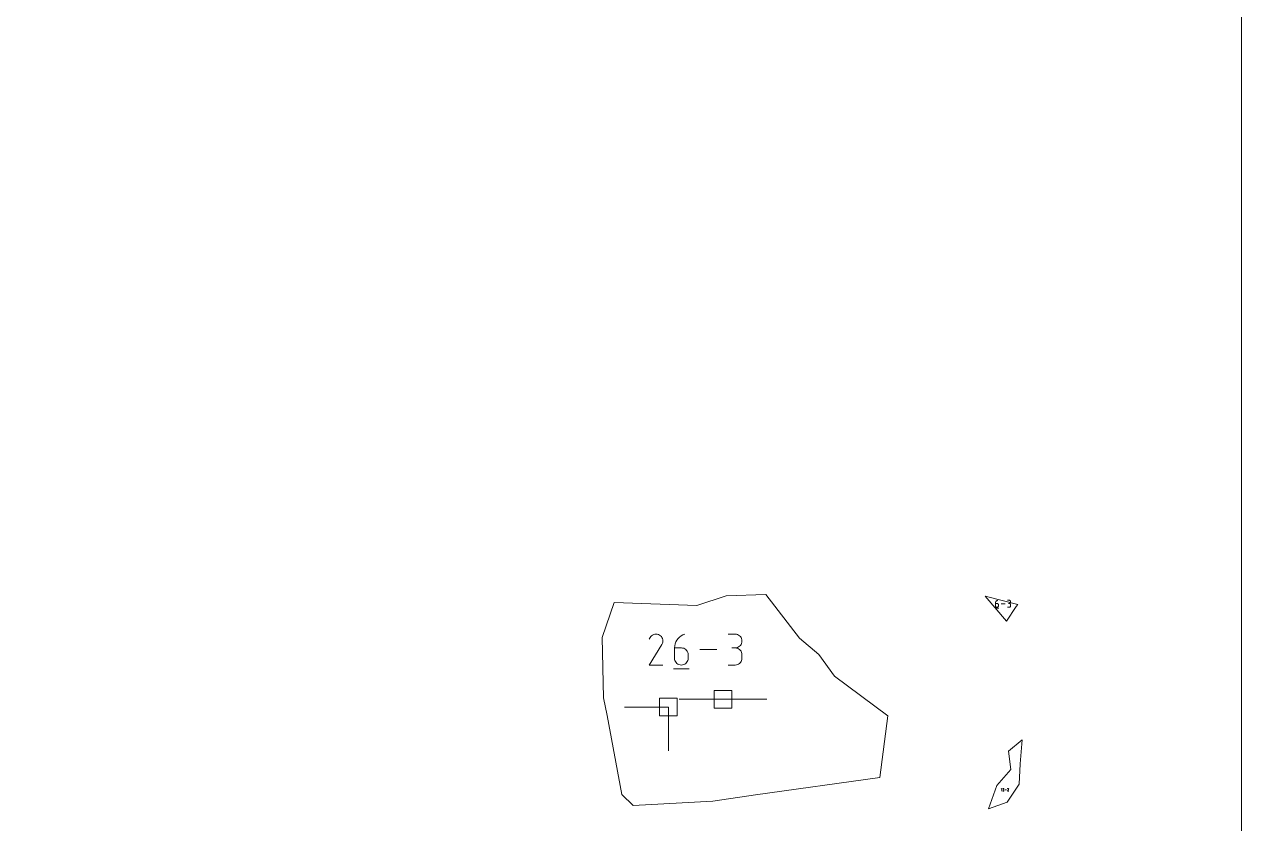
# Model space of a CAD drawing. Header units: millimetres. Extents: x -446 to 392, y -249 to 379.
# Drawn here: x 352.45 to 392.16, y -70.1 to -44.04 of the extents above; entities that cross this region are included whole.
import ezdxf

# ---------------------------------------------------------------- set-up
doc = ezdxf.new("R2010")
doc.units = ezdxf.units.MM
doc.header["$MEASUREMENT"] = 0
doc.layers.add('Layer 1', color=7, linetype='Continuous')

msp = doc.modelspace()

# ---------------------------------------------------------------- linework, layer by layer
at = {"layer": 'Layer 1', "color": 5, "lineweight": 0}
for points, knots in [([(-446.0374, -230.5655), (-446.0374, -230.5655), (392.1616, -230.5655), (392.1616, -230.5655), (392.1616, -230.5655), (392.1616, -230.5655), (392.1616, 379.0343), (392.1616, 379.0343), (392.1616, 379.0343), (392.1616, 379.0343), (-446.0374, 379.0343), (-446.0374, 379.0343), (-446.0374, 379.0343), (-446.0374, 379.0343), (-446.0374, -230.5655), (-446.0374, -230.5655)], [0, 0, 0, 0, 0.2, 0.2, 0.2, 0.2, 0.4, 0.4, 0.4, 0.4, 0.6, 0.6, 0.6, 0.6, 1, 1, 1, 1]), ([(380.3628, -68.6045), (380.3628, -68.6045), (380.62, -66.5859), (380.62, -66.5859), (380.62, -66.5859), (380.62, -66.5859), (378.8773, -65.2963), (378.8773, -65.2963), (378.8773, -65.2963), (378.8773, -65.2963), (378.3688, -64.5941), (378.3688, -64.5941), (378.3688, -64.5941), (378.3688, -64.5941), (377.7345, -64.0519), (377.7345, -64.0519), (377.7345, -64.0519), (377.7345, -64.0519), (376.6375, -62.6354), (376.6375, -62.6354), (376.6375, -62.6354), (376.6375, -62.6354), (375.3405, -62.676), (375.3405, -62.676), (375.3405, -62.676), (375.3405, -62.676), (374.392, -62.9908), (374.392, -62.9908), (374.392, -62.9908), (374.392, -62.9908), (371.6952, -62.888), (371.6952, -62.888), (371.6952, -62.888), (371.6952, -62.888), (371.3009, -64.0319), (371.3009, -64.0319), (371.3009, -64.0319), (371.3009, -64.0319), (371.3466, -65.9985), (371.3466, -65.9985), (371.3466, -65.9985), (371.3466, -65.9985), (371.4666, -66.5773), (371.4666, -66.5773), (371.4666, -66.5773), (371.4666, -66.5773), (371.9466, -69.1496), (371.9466, -69.1496), (371.9466, -69.1496), (371.9466, -69.1496), (372.3065, -69.5113), (372.3065, -69.5113), (372.3065, -69.5113), (372.3065, -69.5113), (374.9063, -69.369), (374.9063, -69.369), (374.9063, -69.369), (374.9063, -69.369), (376.3004, -69.1639), (376.3004, -69.1639), (376.3004, -69.1639), (376.3004, -69.1639), (380.3628, -68.6045), (380.3628, -68.6045)], [0, 0, 0, 0, 0.0588235, 0.0588235, 0.0588235, 0.0588235, 0.1176471, 0.1176471, 0.1176471, 0.1176471, 0.1764706, 0.1764706, 0.1764706, 0.1764706, 0.2352941, 0.2352941, 0.2352941, 0.2352941, 0.2941176, 0.2941176, 0.2941176, 0.2941176, 0.3529412, 0.3529412, 0.3529412, 0.3529412, 0.4117647, 0.4117647, 0.4117647, 0.4117647, 0.4705882, 0.4705882, 0.4705882, 0.4705882, 0.5294118, 0.5294118, 0.5294118, 0.5294118, 0.5882353, 0.5882353, 0.5882353, 0.5882353, 0.6470588, 0.6470588, 0.6470588, 0.6470588, 0.7058824, 0.7058824, 0.7058824, 0.7058824, 0.7647059, 0.7647059, 0.7647059, 0.7647059, 0.8235294, 0.8235294, 0.8235294, 0.8235294, 0.8823529, 0.8823529, 0.8823529, 0.8823529, 1, 1, 1, 1]), ([(384.8595, -62.9543), (384.8595, -62.9543), (383.7968, -62.6857), (383.7968, -62.6857), (383.7968, -62.6857), (383.7968, -62.6857), (384.4881, -63.5016), (384.4881, -63.5016), (384.4881, -63.5016), (384.4881, -63.5016), (384.8081, -63.0291), (384.8081, -63.0291), (384.8081, -63.0291), (384.8081, -63.0291), (384.8595, -62.9543), (384.8595, -62.9543)], [0, 0, 0, 0, 0.2, 0.2, 0.2, 0.2, 0.4, 0.4, 0.4, 0.4, 0.6, 0.6, 0.6, 0.6, 1, 1, 1, 1]), ([(384.8995, -68.8199), (384.8995, -68.8199), (384.9338, -68.1532), (384.9338, -68.1532), (384.9338, -68.1532), (384.9338, -68.1532), (385.0024, -67.3664), (385.0024, -67.3664), (385.0024, -67.3664), (385.0024, -67.3664), (384.551, -67.7458), (384.551, -67.7458), (384.551, -67.7458), (384.551, -67.7458), (384.631, -68.3423), (384.631, -68.3423), (384.631, -68.3423), (384.631, -68.3423), (384.1796, -68.8628), (384.1796, -68.8628), (384.1796, -68.8628), (384.1796, -68.8628), (383.9053, -69.6164), (383.9053, -69.6164), (383.9053, -69.6164), (383.9053, -69.6164), (384.5167, -69.4062), (384.5167, -69.4062), (384.5167, -69.4062), (384.5167, -69.4062), (384.8995, -68.8199), (384.8995, -68.8199)], [0, 0, 0, 0, 0.1111111, 0.1111111, 0.1111111, 0.1111111, 0.2222222, 0.2222222, 0.2222222, 0.2222222, 0.3333333, 0.3333333, 0.3333333, 0.3333333, 0.4444444, 0.4444444, 0.4444444, 0.4444444, 0.5555556, 0.5555556, 0.5555556, 0.5555556, 0.6666667, 0.6666667, 0.6666667, 0.6666667, 0.7777778, 0.7777778, 0.7777778, 0.7777778, 1, 1, 1, 1])]:
    msp.add_open_spline(points, degree=3, knots=knots, dxfattribs=at)
at = {"layer": 'Layer 1', "color": 1, "lineweight": 0}
for points in [[(384.1224, -63.0794), (384.1224, -63.0794), (384.2367, -63.0794), (384.2367, -63.0794)], [(384.4424, -62.936), (384.4424, -62.936), (384.3167, -62.936), (384.3167, -62.936)], [(375.0377, -64.429), (375.0377, -64.429), (374.4834, -64.429), (374.4834, -64.429)], [(373.6321, -65.0592), (373.6321, -65.0592), (374.1349, -65.0592), (374.1349, -65.0592)], [(384.4881, -69.0028), (384.4881, -69.0028), (384.4424, -69.0028), (384.4424, -69.0028)]]:
    msp.add_open_spline(points, degree=3, dxfattribs=at)
for points, knots in [([(384.2024, -62.8211), (384.2024, -62.8211), (384.2024, -62.8211), (384.2024, -62.8211), (384.2024, -62.8211), (384.2024, -62.8211), (384.1853, -62.8268), (384.1853, -62.8268), (384.1853, -62.8268), (384.1853, -62.8268), (384.1739, -62.8337), (384.1739, -62.8337), (384.1739, -62.8337), (384.1739, -62.8337), (384.1624, -62.8428), (384.1624, -62.8428), (384.1624, -62.8428), (384.1624, -62.8428), (384.151, -62.8537), (384.151, -62.8537), (384.151, -62.8537), (384.151, -62.8537), (384.1453, -62.8657), (384.1453, -62.8657), (384.1453, -62.8657), (384.1453, -62.8657), (384.1339, -62.8788), (384.1339, -62.8788), (384.1339, -62.8788), (384.1339, -62.8788), (384.1282, -62.8931), (384.1282, -62.8931), (384.1282, -62.8931), (384.1282, -62.8931), (384.1282, -62.908), (384.1282, -62.908), (384.1282, -62.908), (384.1282, -62.908), (384.1282, -62.9234), (384.1282, -62.9234), (384.1282, -62.9234), (384.1282, -62.9234), (384.1282, -62.9994), (384.1282, -62.9994), (384.1282, -62.9994), (384.1282, -62.9994), (384.1282, -63.0085), (384.1282, -63.0085), (384.1282, -63.0085), (384.1282, -63.0085), (384.1282, -63.0177), (384.1282, -63.0177), (384.1282, -63.0177), (384.1282, -63.0177), (384.1339, -63.0251), (384.1339, -63.0251), (384.1339, -63.0251), (384.1339, -63.0251), (384.1396, -63.0325), (384.1396, -63.0325), (384.1396, -63.0325), (384.1396, -63.0325), (384.1453, -63.0388), (384.1453, -63.0388), (384.1453, -63.0388), (384.1453, -63.0388), (384.151, -63.0434), (384.151, -63.0434), (384.151, -63.0434), (384.151, -63.0434), (384.1567, -63.0474), (384.1567, -63.0474), (384.1567, -63.0474), (384.1567, -63.0474), (384.1682, -63.0497), (384.1682, -63.0497), (384.1682, -63.0497), (384.1682, -63.0497), (384.1796, -63.0503), (384.1796, -63.0503), (384.1796, -63.0503), (384.1796, -63.0503), (384.1796, -63.0503), (384.1796, -63.0503), (384.1796, -63.0503), (384.1796, -63.0503), (384.1853, -63.0497), (384.1853, -63.0497), (384.1853, -63.0497), (384.1853, -63.0497), (384.1967, -63.0474), (384.1967, -63.0474), (384.1967, -63.0474), (384.1967, -63.0474), (384.2024, -63.0434), (384.2024, -63.0434), (384.2024, -63.0434), (384.2024, -63.0434), (384.2082, -63.0388), (384.2082, -63.0388), (384.2082, -63.0388), (384.2082, -63.0388), (384.2139, -63.0325), (384.2139, -63.0325), (384.2139, -63.0325), (384.2139, -63.0325), (384.2196, -63.0251), (384.2196, -63.0251), (384.2196, -63.0251), (384.2196, -63.0251), (384.2253, -63.0177), (384.2253, -63.0177), (384.2253, -63.0177), (384.2253, -63.0177), (384.2253, -63.0085), (384.2253, -63.0085), (384.2253, -63.0085), (384.2253, -63.0085), (384.2253, -62.9994), (384.2253, -62.9994), (384.2253, -62.9994), (384.2253, -62.9994), (384.2253, -62.9743), (384.2253, -62.9743), (384.2253, -62.9743), (384.2253, -62.9743), (384.2253, -62.9651), (384.2253, -62.9651), (384.2253, -62.9651), (384.2253, -62.9651), (384.2253, -62.9566), (384.2253, -62.9566), (384.2253, -62.9566), (384.2253, -62.9566), (384.2196, -62.9486), (384.2196, -62.9486), (384.2196, -62.9486), (384.2196, -62.9486), (384.2139, -62.9411), (384.2139, -62.9411), (384.2139, -62.9411), (384.2139, -62.9411), (384.2082, -62.9354), (384.2082, -62.9354), (384.2082, -62.9354), (384.2082, -62.9354), (384.2024, -62.9303), (384.2024, -62.9303), (384.2024, -62.9303), (384.2024, -62.9303), (384.1967, -62.9268), (384.1967, -62.9268), (384.1967, -62.9268), (384.1967, -62.9268), (384.1853, -62.924), (384.1853, -62.924), (384.1853, -62.924), (384.1853, -62.924), (384.1796, -62.9234), (384.1796, -62.9234), (384.1796, -62.9234), (384.1796, -62.9234), (384.1282, -62.9234), (384.1282, -62.9234)], [0, 0, 0, 0, 0.0238095, 0.0238095, 0.0238095, 0.0238095, 0.047619, 0.047619, 0.047619, 0.047619, 0.0714286, 0.0714286, 0.0714286, 0.0714286, 0.0952381, 0.0952381, 0.0952381, 0.0952381, 0.1190476, 0.1190476, 0.1190476, 0.1190476, 0.1428571, 0.1428571, 0.1428571, 0.1428571, 0.1666667, 0.1666667, 0.1666667, 0.1666667, 0.1904762, 0.1904762, 0.1904762, 0.1904762, 0.2142857, 0.2142857, 0.2142857, 0.2142857, 0.2380952, 0.2380952, 0.2380952, 0.2380952, 0.2619048, 0.2619048, 0.2619048, 0.2619048, 0.2857143, 0.2857143, 0.2857143, 0.2857143, 0.3095238, 0.3095238, 0.3095238, 0.3095238, 0.3333333, 0.3333333, 0.3333333, 0.3333333, 0.3571429, 0.3571429, 0.3571429, 0.3571429, 0.3809524, 0.3809524, 0.3809524, 0.3809524, 0.4047619, 0.4047619, 0.4047619, 0.4047619, 0.4285714, 0.4285714, 0.4285714, 0.4285714, 0.452381, 0.452381, 0.452381, 0.452381, 0.4761905, 0.4761905, 0.4761905, 0.4761905, 0.5, 0.5, 0.5, 0.5, 0.5238095, 0.5238095, 0.5238095, 0.5238095, 0.547619, 0.547619, 0.547619, 0.547619, 0.5714286, 0.5714286, 0.5714286, 0.5714286, 0.5952381, 0.5952381, 0.5952381, 0.5952381, 0.6190476, 0.6190476, 0.6190476, 0.6190476, 0.6428571, 0.6428571, 0.6428571, 0.6428571, 0.6666667, 0.6666667, 0.6666667, 0.6666667, 0.6904762, 0.6904762, 0.6904762, 0.6904762, 0.7142857, 0.7142857, 0.7142857, 0.7142857, 0.7380952, 0.7380952, 0.7380952, 0.7380952, 0.7619048, 0.7619048, 0.7619048, 0.7619048, 0.7857143, 0.7857143, 0.7857143, 0.7857143, 0.8095238, 0.8095238, 0.8095238, 0.8095238, 0.8333333, 0.8333333, 0.8333333, 0.8333333, 0.8571429, 0.8571429, 0.8571429, 0.8571429, 0.8809524, 0.8809524, 0.8809524, 0.8809524, 0.9047619, 0.9047619, 0.9047619, 0.9047619, 0.9285714, 0.9285714, 0.9285714, 0.9285714, 0.952381, 0.952381, 0.952381, 0.952381, 1, 1, 1, 1]), ([(384.5281, -63.0503), (384.5281, -63.0503), (384.5738, -63.0503), (384.5738, -63.0503), (384.5738, -63.0503), (384.5738, -63.0503), (384.5738, -63.0503), (384.5738, -63.0503), (384.5738, -63.0503), (384.5738, -63.0503), (384.5853, -63.0497), (384.5853, -63.0497), (384.5853, -63.0497), (384.5853, -63.0497), (384.5967, -63.0474), (384.5967, -63.0474), (384.5967, -63.0474), (384.5967, -63.0474), (384.6024, -63.0434), (384.6024, -63.0434), (384.6024, -63.0434), (384.6024, -63.0434), (384.6081, -63.0388), (384.6081, -63.0388), (384.6081, -63.0388), (384.6081, -63.0388), (384.6138, -63.0325), (384.6138, -63.0325), (384.6138, -63.0325), (384.6138, -63.0325), (384.6195, -63.0251), (384.6195, -63.0251), (384.6195, -63.0251), (384.6195, -63.0251), (384.6253, -63.0177), (384.6253, -63.0177), (384.6253, -63.0177), (384.6253, -63.0177), (384.6253, -63.0085), (384.6253, -63.0085), (384.6253, -63.0085), (384.6253, -63.0085), (384.6253, -62.9994), (384.6253, -62.9994), (384.6253, -62.9994), (384.6253, -62.9994), (384.6253, -62.9743), (384.6253, -62.9743), (384.6253, -62.9743), (384.6253, -62.9743), (384.6253, -62.9651), (384.6253, -62.9651), (384.6253, -62.9651), (384.6253, -62.9651), (384.6253, -62.9566), (384.6253, -62.9566), (384.6253, -62.9566), (384.6253, -62.9566), (384.6195, -62.9486), (384.6195, -62.9486), (384.6195, -62.9486), (384.6195, -62.9486), (384.6138, -62.9411), (384.6138, -62.9411), (384.6138, -62.9411), (384.6138, -62.9411), (384.6081, -62.9354), (384.6081, -62.9354), (384.6081, -62.9354), (384.6081, -62.9354), (384.6024, -62.9303), (384.6024, -62.9303), (384.6024, -62.9303), (384.6024, -62.9303), (384.5967, -62.9268), (384.5967, -62.9268), (384.5967, -62.9268), (384.5967, -62.9268), (384.5853, -62.924), (384.5853, -62.924), (384.5853, -62.924), (384.5853, -62.924), (384.5738, -62.9234), (384.5738, -62.9234), (384.5738, -62.9234), (384.5738, -62.9234), (384.551, -62.9234), (384.551, -62.9234), (384.551, -62.9234), (384.551, -62.9234), (384.5738, -62.9234), (384.5738, -62.9234), (384.5738, -62.9234), (384.5738, -62.9234), (384.5738, -62.9234), (384.5738, -62.9234), (384.5738, -62.9234), (384.5738, -62.9234), (384.5853, -62.9228), (384.5853, -62.9228), (384.5853, -62.9228), (384.5853, -62.9228), (384.5967, -62.92), (384.5967, -62.92), (384.5967, -62.92), (384.5967, -62.92), (384.6024, -62.9166), (384.6024, -62.9166), (384.6024, -62.9166), (384.6024, -62.9166), (384.6081, -62.9114), (384.6081, -62.9114), (384.6081, -62.9114), (384.6081, -62.9114), (384.6138, -62.9051), (384.6138, -62.9051), (384.6138, -62.9051), (384.6138, -62.9051), (384.6195, -62.8983), (384.6195, -62.8983), (384.6195, -62.8983), (384.6195, -62.8983), (384.6253, -62.8897), (384.6253, -62.8897), (384.6253, -62.8897), (384.6253, -62.8897), (384.6253, -62.8817), (384.6253, -62.8817), (384.6253, -62.8817), (384.6253, -62.8817), (384.6253, -62.8726), (384.6253, -62.8726), (384.6253, -62.8726), (384.6253, -62.8726), (384.6253, -62.8726), (384.6253, -62.8726), (384.6253, -62.8726), (384.6253, -62.8726), (384.6253, -62.8634), (384.6253, -62.8634), (384.6253, -62.8634), (384.6253, -62.8634), (384.6253, -62.8543), (384.6253, -62.8543), (384.6253, -62.8543), (384.6253, -62.8543), (384.6195, -62.8468), (384.6195, -62.8468), (384.6195, -62.8468), (384.6195, -62.8468), (384.6138, -62.8394), (384.6138, -62.8394), (384.6138, -62.8394), (384.6138, -62.8394), (384.6081, -62.8337), (384.6081, -62.8337), (384.6081, -62.8337), (384.6081, -62.8337), (384.6024, -62.8286), (384.6024, -62.8286), (384.6024, -62.8286), (384.6024, -62.8286), (384.5967, -62.8246), (384.5967, -62.8246), (384.5967, -62.8246), (384.5967, -62.8246), (384.5853, -62.8223), (384.5853, -62.8223), (384.5853, -62.8223), (384.5853, -62.8223), (384.5738, -62.8217), (384.5738, -62.8217), (384.5738, -62.8217), (384.5738, -62.8217), (384.5281, -62.8217), (384.5281, -62.8217)], [0, 0, 0, 0, 0.0222222, 0.0222222, 0.0222222, 0.0222222, 0.0444444, 0.0444444, 0.0444444, 0.0444444, 0.0666667, 0.0666667, 0.0666667, 0.0666667, 0.0888889, 0.0888889, 0.0888889, 0.0888889, 0.1111111, 0.1111111, 0.1111111, 0.1111111, 0.1333333, 0.1333333, 0.1333333, 0.1333333, 0.1555556, 0.1555556, 0.1555556, 0.1555556, 0.1777778, 0.1777778, 0.1777778, 0.1777778, 0.2, 0.2, 0.2, 0.2, 0.2222222, 0.2222222, 0.2222222, 0.2222222, 0.2444444, 0.2444444, 0.2444444, 0.2444444, 0.2666667, 0.2666667, 0.2666667, 0.2666667, 0.2888889, 0.2888889, 0.2888889, 0.2888889, 0.3111111, 0.3111111, 0.3111111, 0.3111111, 0.3333333, 0.3333333, 0.3333333, 0.3333333, 0.3555556, 0.3555556, 0.3555556, 0.3555556, 0.3777778, 0.3777778, 0.3777778, 0.3777778, 0.4, 0.4, 0.4, 0.4, 0.4222222, 0.4222222, 0.4222222, 0.4222222, 0.4444444, 0.4444444, 0.4444444, 0.4444444, 0.4666667, 0.4666667, 0.4666667, 0.4666667, 0.4888889, 0.4888889, 0.4888889, 0.4888889, 0.5111111, 0.5111111, 0.5111111, 0.5111111, 0.5333333, 0.5333333, 0.5333333, 0.5333333, 0.5555556, 0.5555556, 0.5555556, 0.5555556, 0.5777778, 0.5777778, 0.5777778, 0.5777778, 0.6, 0.6, 0.6, 0.6, 0.6222222, 0.6222222, 0.6222222, 0.6222222, 0.6444444, 0.6444444, 0.6444444, 0.6444444, 0.6666667, 0.6666667, 0.6666667, 0.6666667, 0.6888889, 0.6888889, 0.6888889, 0.6888889, 0.7111111, 0.7111111, 0.7111111, 0.7111111, 0.7333333, 0.7333333, 0.7333333, 0.7333333, 0.7555556, 0.7555556, 0.7555556, 0.7555556, 0.7777778, 0.7777778, 0.7777778, 0.7777778, 0.8, 0.8, 0.8, 0.8, 0.8222222, 0.8222222, 0.8222222, 0.8222222, 0.8444444, 0.8444444, 0.8444444, 0.8444444, 0.8666667, 0.8666667, 0.8666667, 0.8666667, 0.8888889, 0.8888889, 0.8888889, 0.8888889, 0.9111111, 0.9111111, 0.9111111, 0.9111111, 0.9333333, 0.9333333, 0.9333333, 0.9333333, 0.9555556, 0.9555556, 0.9555556, 0.9555556, 1, 1, 1, 1]), ([(373.2836, -64.9335), (373.2836, -64.9335), (372.8322, -64.9335), (372.8322, -64.9335), (372.8322, -64.9335), (372.8322, -64.9335), (373.2493, -64.2673), (373.2493, -64.2673), (373.2493, -64.2673), (373.2493, -64.2673), (373.2493, -64.2673), (373.2493, -64.2673), (373.2493, -64.2673), (373.2493, -64.2673), (373.2493, -64.2661), (373.2493, -64.2661), (373.2493, -64.2661), (373.2493, -64.2661), (373.2493, -64.2656), (373.2493, -64.2656), (373.2493, -64.2656), (373.2493, -64.2656), (373.2493, -64.265), (373.2493, -64.265), (373.2493, -64.265), (373.2493, -64.265), (373.2493, -64.2644), (373.2493, -64.2644), (373.2493, -64.2644), (373.2493, -64.2644), (373.2493, -64.2638), (373.2493, -64.2638), (373.2493, -64.2638), (373.2493, -64.2638), (373.2493, -64.2633), (373.2493, -64.2633), (373.2493, -64.2633), (373.2493, -64.2633), (373.2493, -64.2621), (373.2493, -64.2621), (373.2493, -64.2621), (373.2493, -64.2621), (373.2493, -64.2616), (373.2493, -64.2616), (373.2493, -64.2616), (373.2493, -64.2616), (373.2493, -64.261), (373.2493, -64.261), (373.2493, -64.261), (373.2493, -64.261), (373.2493, -64.261), (373.2493, -64.261), (373.2493, -64.261), (373.2493, -64.261), (373.2664, -64.2244), (373.2664, -64.2244), (373.2664, -64.2244), (373.2664, -64.2244), (373.2779, -64.1861), (373.2779, -64.1861), (373.2779, -64.1861), (373.2779, -64.1861), (373.2836, -64.1479), (373.2836, -64.1479), (373.2836, -64.1479), (373.2836, -64.1479), (373.2779, -64.1096), (373.2779, -64.1096), (373.2779, -64.1096), (373.2779, -64.1096), (373.2664, -64.0724), (373.2664, -64.0724), (373.2664, -64.0724), (373.2664, -64.0724), (373.2493, -64.0376), (373.2493, -64.0376), (373.2493, -64.0376), (373.2493, -64.0376), (373.2321, -64.0062), (373.2321, -64.0062), (373.2321, -64.0062), (373.2321, -64.0062), (373.2036, -63.9776), (373.2036, -63.9776), (373.2036, -63.9776), (373.2036, -63.9776), (373.1693, -63.9547), (373.1693, -63.9547), (373.1693, -63.9547), (373.1693, -63.9547), (373.1693, -63.9547), (373.1693, -63.9547), (373.1693, -63.9547), (373.1693, -63.9547), (373.135, -63.9376), (373.135, -63.9376), (373.135, -63.9376), (373.135, -63.9376), (373.095, -63.9279), (373.095, -63.9279), (373.095, -63.9279), (373.095, -63.9279), (373.055, -63.925), (373.055, -63.925), (373.055, -63.925), (373.055, -63.925), (373.015, -63.9285), (373.015, -63.9285), (373.015, -63.9285), (373.015, -63.9285), (372.9807, -63.9382), (372.9807, -63.9382), (372.9807, -63.9382), (372.9807, -63.9382), (372.9465, -63.9542), (372.9465, -63.9542), (372.9465, -63.9542), (372.9465, -63.9542), (372.9122, -63.9764), (372.9122, -63.9764), (372.9122, -63.9764), (372.9122, -63.9764), (372.8836, -64.0039), (372.8836, -64.0039), (372.8836, -64.0039), (372.8836, -64.0039), (372.8608, -64.037), (372.8608, -64.037), (372.8608, -64.037), (372.8608, -64.037), (372.8322, -64.0936), (372.8322, -64.0936)], [0, 0, 0, 0, 0.0294118, 0.0294118, 0.0294118, 0.0294118, 0.0588235, 0.0588235, 0.0588235, 0.0588235, 0.0882353, 0.0882353, 0.0882353, 0.0882353, 0.1176471, 0.1176471, 0.1176471, 0.1176471, 0.1470588, 0.1470588, 0.1470588, 0.1470588, 0.1764706, 0.1764706, 0.1764706, 0.1764706, 0.2058824, 0.2058824, 0.2058824, 0.2058824, 0.2352941, 0.2352941, 0.2352941, 0.2352941, 0.2647059, 0.2647059, 0.2647059, 0.2647059, 0.2941176, 0.2941176, 0.2941176, 0.2941176, 0.3235294, 0.3235294, 0.3235294, 0.3235294, 0.3529412, 0.3529412, 0.3529412, 0.3529412, 0.3823529, 0.3823529, 0.3823529, 0.3823529, 0.4117647, 0.4117647, 0.4117647, 0.4117647, 0.4411765, 0.4411765, 0.4411765, 0.4411765, 0.4705882, 0.4705882, 0.4705882, 0.4705882, 0.5, 0.5, 0.5, 0.5, 0.5294118, 0.5294118, 0.5294118, 0.5294118, 0.5588235, 0.5588235, 0.5588235, 0.5588235, 0.5882353, 0.5882353, 0.5882353, 0.5882353, 0.6176471, 0.6176471, 0.6176471, 0.6176471, 0.6470588, 0.6470588, 0.6470588, 0.6470588, 0.6764706, 0.6764706, 0.6764706, 0.6764706, 0.7058824, 0.7058824, 0.7058824, 0.7058824, 0.7352941, 0.7352941, 0.7352941, 0.7352941, 0.7647059, 0.7647059, 0.7647059, 0.7647059, 0.7941176, 0.7941176, 0.7941176, 0.7941176, 0.8235294, 0.8235294, 0.8235294, 0.8235294, 0.8529412, 0.8529412, 0.8529412, 0.8529412, 0.8823529, 0.8823529, 0.8823529, 0.8823529, 0.9117647, 0.9117647, 0.9117647, 0.9117647, 0.9411765, 0.9411765, 0.9411765, 0.9411765, 1, 1, 1, 1]), ([(373.9978, -63.925), (373.9978, -63.925), (373.9978, -63.925), (373.9978, -63.925), (373.9978, -63.925), (373.9978, -63.925), (373.9292, -63.949), (373.9292, -63.949), (373.9292, -63.949), (373.9292, -63.949), (373.8721, -63.981), (373.8721, -63.981), (373.8721, -63.981), (373.8721, -63.981), (373.8207, -64.0216), (373.8207, -64.0216), (373.8207, -64.0216), (373.8207, -64.0216), (373.7749, -64.0679), (373.7749, -64.0679), (373.7749, -64.0679), (373.7749, -64.0679), (373.735, -64.1204), (373.735, -64.1204), (373.735, -64.1204), (373.735, -64.1204), (373.7007, -64.1781), (373.7007, -64.1781), (373.7007, -64.1781), (373.7007, -64.1781), (373.6778, -64.2404), (373.6778, -64.2404), (373.6778, -64.2404), (373.6778, -64.2404), (373.6664, -64.3056), (373.6664, -64.3056), (373.6664, -64.3056), (373.6664, -64.3056), (373.6607, -64.3741), (373.6607, -64.3741), (373.6607, -64.3741), (373.6607, -64.3741), (373.6607, -64.7089), (373.6607, -64.7089), (373.6607, -64.7089), (373.6607, -64.7089), (373.6607, -64.7495), (373.6607, -64.7495), (373.6607, -64.7495), (373.6607, -64.7495), (373.6721, -64.7872), (373.6721, -64.7872), (373.6721, -64.7872), (373.6721, -64.7872), (373.6892, -64.8221), (373.6892, -64.8221), (373.6892, -64.8221), (373.6892, -64.8221), (373.7121, -64.8535), (373.7121, -64.8535), (373.7121, -64.8535), (373.7121, -64.8535), (373.7407, -64.8804), (373.7407, -64.8804), (373.7407, -64.8804), (373.7407, -64.8804), (373.7692, -64.9026), (373.7692, -64.9026), (373.7692, -64.9026), (373.7692, -64.9026), (373.8035, -64.9192), (373.8035, -64.9192), (373.8035, -64.9192), (373.8035, -64.9192), (373.8435, -64.9295), (373.8435, -64.9295), (373.8435, -64.9295), (373.8435, -64.9295), (373.8835, -64.9335), (373.8835, -64.9335), (373.8835, -64.9335), (373.8835, -64.9335), (373.8835, -64.9335), (373.8835, -64.9335), (373.8835, -64.9335), (373.8835, -64.9335), (373.9235, -64.9295), (373.9235, -64.9295), (373.9235, -64.9295), (373.9235, -64.9295), (373.9635, -64.9192), (373.9635, -64.9192), (373.9635, -64.9192), (373.9635, -64.9192), (373.9978, -64.9026), (373.9978, -64.9026), (373.9978, -64.9026), (373.9978, -64.9026), (374.0263, -64.8804), (374.0263, -64.8804), (374.0263, -64.8804), (374.0263, -64.8804), (374.0549, -64.8535), (374.0549, -64.8535), (374.0549, -64.8535), (374.0549, -64.8535), (374.0778, -64.8221), (374.0778, -64.8221), (374.0778, -64.8221), (374.0778, -64.8221), (374.0949, -64.7872), (374.0949, -64.7872), (374.0949, -64.7872), (374.0949, -64.7872), (374.1006, -64.7495), (374.1006, -64.7495), (374.1006, -64.7495), (374.1006, -64.7495), (374.1063, -64.7089), (374.1063, -64.7089), (374.1063, -64.7089), (374.1063, -64.7089), (374.1063, -64.5975), (374.1063, -64.5975), (374.1063, -64.5975), (374.1063, -64.5975), (374.1006, -64.557), (374.1006, -64.557), (374.1006, -64.557), (374.1006, -64.557), (374.0949, -64.5192), (374.0949, -64.5192), (374.0949, -64.5192), (374.0949, -64.5192), (374.0778, -64.4844), (374.0778, -64.4844), (374.0778, -64.4844), (374.0778, -64.4844), (374.0549, -64.4535), (374.0549, -64.4535), (374.0549, -64.4535), (374.0549, -64.4535), (374.0263, -64.4267), (374.0263, -64.4267), (374.0263, -64.4267), (374.0263, -64.4267), (373.9978, -64.4044), (373.9978, -64.4044), (373.9978, -64.4044), (373.9978, -64.4044), (373.9635, -64.3878), (373.9635, -64.3878), (373.9635, -64.3878), (373.9635, -64.3878), (373.9235, -64.3775), (373.9235, -64.3775), (373.9235, -64.3775), (373.9235, -64.3775), (373.8835, -64.3741), (373.8835, -64.3741), (373.8835, -64.3741), (373.8835, -64.3741), (373.6607, -64.3741), (373.6607, -64.3741)], [0, 0, 0, 0, 0.0238095, 0.0238095, 0.0238095, 0.0238095, 0.047619, 0.047619, 0.047619, 0.047619, 0.0714286, 0.0714286, 0.0714286, 0.0714286, 0.0952381, 0.0952381, 0.0952381, 0.0952381, 0.1190476, 0.1190476, 0.1190476, 0.1190476, 0.1428571, 0.1428571, 0.1428571, 0.1428571, 0.1666667, 0.1666667, 0.1666667, 0.1666667, 0.1904762, 0.1904762, 0.1904762, 0.1904762, 0.2142857, 0.2142857, 0.2142857, 0.2142857, 0.2380952, 0.2380952, 0.2380952, 0.2380952, 0.2619048, 0.2619048, 0.2619048, 0.2619048, 0.2857143, 0.2857143, 0.2857143, 0.2857143, 0.3095238, 0.3095238, 0.3095238, 0.3095238, 0.3333333, 0.3333333, 0.3333333, 0.3333333, 0.3571429, 0.3571429, 0.3571429, 0.3571429, 0.3809524, 0.3809524, 0.3809524, 0.3809524, 0.4047619, 0.4047619, 0.4047619, 0.4047619, 0.4285714, 0.4285714, 0.4285714, 0.4285714, 0.452381, 0.452381, 0.452381, 0.452381, 0.4761905, 0.4761905, 0.4761905, 0.4761905, 0.5, 0.5, 0.5, 0.5, 0.5238095, 0.5238095, 0.5238095, 0.5238095, 0.547619, 0.547619, 0.547619, 0.547619, 0.5714286, 0.5714286, 0.5714286, 0.5714286, 0.5952381, 0.5952381, 0.5952381, 0.5952381, 0.6190476, 0.6190476, 0.6190476, 0.6190476, 0.6428571, 0.6428571, 0.6428571, 0.6428571, 0.6666667, 0.6666667, 0.6666667, 0.6666667, 0.6904762, 0.6904762, 0.6904762, 0.6904762, 0.7142857, 0.7142857, 0.7142857, 0.7142857, 0.7380952, 0.7380952, 0.7380952, 0.7380952, 0.7619048, 0.7619048, 0.7619048, 0.7619048, 0.7857143, 0.7857143, 0.7857143, 0.7857143, 0.8095238, 0.8095238, 0.8095238, 0.8095238, 0.8333333, 0.8333333, 0.8333333, 0.8333333, 0.8571429, 0.8571429, 0.8571429, 0.8571429, 0.8809524, 0.8809524, 0.8809524, 0.8809524, 0.9047619, 0.9047619, 0.9047619, 0.9047619, 0.9285714, 0.9285714, 0.9285714, 0.9285714, 0.952381, 0.952381, 0.952381, 0.952381, 1, 1, 1, 1]), ([(375.4148, -64.9335), (375.4148, -64.9335), (375.6376, -64.9335), (375.6376, -64.9335), (375.6376, -64.9335), (375.6376, -64.9335), (375.6376, -64.9335), (375.6376, -64.9335), (375.6376, -64.9335), (375.6376, -64.9335), (375.6776, -64.9295), (375.6776, -64.9295), (375.6776, -64.9295), (375.6776, -64.9295), (375.7176, -64.9192), (375.7176, -64.9192), (375.7176, -64.9192), (375.7176, -64.9192), (375.7519, -64.9026), (375.7519, -64.9026), (375.7519, -64.9026), (375.7519, -64.9026), (375.7805, -64.8804), (375.7805, -64.8804), (375.7805, -64.8804), (375.7805, -64.8804), (375.809, -64.8535), (375.809, -64.8535), (375.809, -64.8535), (375.809, -64.8535), (375.8319, -64.8226), (375.8319, -64.8226), (375.8319, -64.8226), (375.8319, -64.8226), (375.849, -64.7878), (375.849, -64.7878), (375.849, -64.7878), (375.849, -64.7878), (375.8604, -64.7501), (375.8604, -64.7501), (375.8604, -64.7501), (375.8604, -64.7501), (375.8604, -64.7095), (375.8604, -64.7095), (375.8604, -64.7095), (375.8604, -64.7095), (375.8604, -64.5975), (375.8604, -64.5975), (375.8604, -64.5975), (375.8604, -64.5975), (375.8604, -64.5575), (375.8604, -64.5575), (375.8604, -64.5575), (375.8604, -64.5575), (375.849, -64.5198), (375.849, -64.5198), (375.849, -64.5198), (375.849, -64.5198), (375.8319, -64.485), (375.8319, -64.485), (375.8319, -64.485), (375.8319, -64.485), (375.809, -64.4535), (375.809, -64.4535), (375.809, -64.4535), (375.809, -64.4535), (375.7805, -64.4267), (375.7805, -64.4267), (375.7805, -64.4267), (375.7805, -64.4267), (375.7519, -64.4044), (375.7519, -64.4044), (375.7519, -64.4044), (375.7519, -64.4044), (375.7176, -64.3878), (375.7176, -64.3878), (375.7176, -64.3878), (375.7176, -64.3878), (375.6776, -64.3775), (375.6776, -64.3775), (375.6776, -64.3775), (375.6776, -64.3775), (375.6376, -64.3741), (375.6376, -64.3741), (375.6376, -64.3741), (375.6376, -64.3741), (375.5291, -64.3741), (375.5291, -64.3741), (375.5291, -64.3741), (375.5291, -64.3741), (375.6376, -64.3741), (375.6376, -64.3741), (375.6376, -64.3741), (375.6376, -64.3741), (375.6376, -64.3741), (375.6376, -64.3741), (375.6376, -64.3741), (375.6376, -64.3741), (375.6776, -64.3701), (375.6776, -64.3701), (375.6776, -64.3701), (375.6776, -64.3701), (375.7176, -64.3598), (375.7176, -64.3598), (375.7176, -64.3598), (375.7176, -64.3598), (375.7519, -64.3433), (375.7519, -64.3433), (375.7519, -64.3433), (375.7519, -64.3433), (375.7805, -64.321), (375.7805, -64.321), (375.7805, -64.321), (375.7805, -64.321), (375.809, -64.2941), (375.809, -64.2941), (375.809, -64.2941), (375.809, -64.2941), (375.8319, -64.2627), (375.8319, -64.2627), (375.8319, -64.2627), (375.8319, -64.2627), (375.849, -64.2278), (375.849, -64.2278), (375.849, -64.2278), (375.849, -64.2278), (375.8604, -64.1896), (375.8604, -64.1896), (375.8604, -64.1896), (375.8604, -64.1896), (375.8604, -64.1496), (375.8604, -64.1496), (375.8604, -64.1496), (375.8604, -64.1496), (375.8604, -64.1496), (375.8604, -64.1496), (375.8604, -64.1496), (375.8604, -64.1496), (375.8604, -64.1096), (375.8604, -64.1096), (375.8604, -64.1096), (375.8604, -64.1096), (375.849, -64.0719), (375.849, -64.0719), (375.849, -64.0719), (375.849, -64.0719), (375.8319, -64.037), (375.8319, -64.037), (375.8319, -64.037), (375.8319, -64.037), (375.809, -64.0056), (375.809, -64.0056), (375.809, -64.0056), (375.809, -64.0056), (375.7805, -63.9787), (375.7805, -63.9787), (375.7805, -63.9787), (375.7805, -63.9787), (375.7519, -63.9564), (375.7519, -63.9564), (375.7519, -63.9564), (375.7519, -63.9564), (375.7176, -63.9399), (375.7176, -63.9399), (375.7176, -63.9399), (375.7176, -63.9399), (375.6776, -63.9296), (375.6776, -63.9296), (375.6776, -63.9296), (375.6776, -63.9296), (375.6376, -63.9262), (375.6376, -63.9262), (375.6376, -63.9262), (375.6376, -63.9262), (375.4148, -63.9262), (375.4148, -63.9262)], [0, 0, 0, 0, 0.0222222, 0.0222222, 0.0222222, 0.0222222, 0.0444444, 0.0444444, 0.0444444, 0.0444444, 0.0666667, 0.0666667, 0.0666667, 0.0666667, 0.0888889, 0.0888889, 0.0888889, 0.0888889, 0.1111111, 0.1111111, 0.1111111, 0.1111111, 0.1333333, 0.1333333, 0.1333333, 0.1333333, 0.1555556, 0.1555556, 0.1555556, 0.1555556, 0.1777778, 0.1777778, 0.1777778, 0.1777778, 0.2, 0.2, 0.2, 0.2, 0.2222222, 0.2222222, 0.2222222, 0.2222222, 0.2444444, 0.2444444, 0.2444444, 0.2444444, 0.2666667, 0.2666667, 0.2666667, 0.2666667, 0.2888889, 0.2888889, 0.2888889, 0.2888889, 0.3111111, 0.3111111, 0.3111111, 0.3111111, 0.3333333, 0.3333333, 0.3333333, 0.3333333, 0.3555556, 0.3555556, 0.3555556, 0.3555556, 0.3777778, 0.3777778, 0.3777778, 0.3777778, 0.4, 0.4, 0.4, 0.4, 0.4222222, 0.4222222, 0.4222222, 0.4222222, 0.4444444, 0.4444444, 0.4444444, 0.4444444, 0.4666667, 0.4666667, 0.4666667, 0.4666667, 0.4888889, 0.4888889, 0.4888889, 0.4888889, 0.5111111, 0.5111111, 0.5111111, 0.5111111, 0.5333333, 0.5333333, 0.5333333, 0.5333333, 0.5555556, 0.5555556, 0.5555556, 0.5555556, 0.5777778, 0.5777778, 0.5777778, 0.5777778, 0.6, 0.6, 0.6, 0.6, 0.6222222, 0.6222222, 0.6222222, 0.6222222, 0.6444444, 0.6444444, 0.6444444, 0.6444444, 0.6666667, 0.6666667, 0.6666667, 0.6666667, 0.6888889, 0.6888889, 0.6888889, 0.6888889, 0.7111111, 0.7111111, 0.7111111, 0.7111111, 0.7333333, 0.7333333, 0.7333333, 0.7333333, 0.7555556, 0.7555556, 0.7555556, 0.7555556, 0.7777778, 0.7777778, 0.7777778, 0.7777778, 0.8, 0.8, 0.8, 0.8, 0.8222222, 0.8222222, 0.8222222, 0.8222222, 0.8444444, 0.8444444, 0.8444444, 0.8444444, 0.8666667, 0.8666667, 0.8666667, 0.8666667, 0.8888889, 0.8888889, 0.8888889, 0.8888889, 0.9111111, 0.9111111, 0.9111111, 0.9111111, 0.9333333, 0.9333333, 0.9333333, 0.9333333, 0.9555556, 0.9555556, 0.9555556, 0.9555556, 1, 1, 1, 1]), ([(384.3396, -69.0462), (384.3396, -69.0462), (384.3396, -68.9588), (384.3396, -68.9588), (384.3396, -68.9588), (384.3396, -68.9588), (384.3167, -68.9782), (384.3167, -68.9782)], [0, 0, 0, 0, 0.3333333, 0.3333333, 0.3333333, 0.3333333, 1, 1, 1, 1]), ([(384.3681, -69.0462), (384.3681, -69.0462), (384.391, -69.0462), (384.391, -69.0462), (384.391, -69.0462), (384.391, -69.0462), (384.391, -69.0462), (384.391, -69.0462), (384.391, -69.0462), (384.391, -69.0462), (384.391, -69.0462), (384.391, -69.0462), (384.391, -69.0462), (384.391, -69.0462), (384.3967, -69.0456), (384.3967, -69.0456), (384.3967, -69.0456), (384.3967, -69.0456), (384.3967, -69.0439), (384.3967, -69.0439), (384.3967, -69.0439), (384.3967, -69.0439), (384.4024, -69.0416), (384.4024, -69.0416), (384.4024, -69.0416), (384.4024, -69.0416), (384.4024, -69.0394), (384.4024, -69.0394), (384.4024, -69.0394), (384.4024, -69.0394), (384.4081, -69.0371), (384.4081, -69.0371), (384.4081, -69.0371), (384.4081, -69.0371), (384.4081, -69.0336), (384.4081, -69.0336), (384.4081, -69.0336), (384.4081, -69.0336), (384.4081, -69.0308), (384.4081, -69.0308), (384.4081, -69.0308), (384.4081, -69.0308), (384.4081, -69.0274), (384.4081, -69.0274), (384.4081, -69.0274), (384.4081, -69.0274), (384.4081, -69.0171), (384.4081, -69.0171), (384.4081, -69.0171), (384.4081, -69.0171), (384.4081, -69.0136), (384.4081, -69.0136), (384.4081, -69.0136), (384.4081, -69.0136), (384.4081, -69.0108), (384.4081, -69.0108), (384.4081, -69.0108), (384.4081, -69.0108), (384.4081, -69.0079), (384.4081, -69.0079), (384.4081, -69.0079), (384.4081, -69.0079), (384.4024, -69.0051), (384.4024, -69.0051), (384.4024, -69.0051), (384.4024, -69.0051), (384.4024, -69.0028), (384.4024, -69.0028), (384.4024, -69.0028), (384.4024, -69.0028), (384.3967, -69.0005), (384.3967, -69.0005), (384.3967, -69.0005), (384.3967, -69.0005), (384.3967, -68.9994), (384.3967, -68.9994), (384.3967, -68.9994), (384.3967, -68.9994), (384.391, -68.9982), (384.391, -68.9982), (384.391, -68.9982), (384.391, -68.9982), (384.391, -68.9982), (384.391, -68.9982), (384.391, -68.9982), (384.391, -68.9982), (384.3796, -68.9982), (384.3796, -68.9982), (384.3796, -68.9982), (384.3796, -68.9982), (384.391, -68.9982), (384.391, -68.9982), (384.391, -68.9982), (384.391, -68.9982), (384.391, -68.9982), (384.391, -68.9982), (384.391, -68.9982), (384.391, -68.9982), (384.391, -68.9976), (384.391, -68.9976), (384.391, -68.9976), (384.391, -68.9976), (384.3967, -68.9965), (384.3967, -68.9965), (384.3967, -68.9965), (384.3967, -68.9965), (384.3967, -68.9954), (384.3967, -68.9954), (384.3967, -68.9954), (384.3967, -68.9954), (384.4024, -68.9936), (384.4024, -68.9936), (384.4024, -68.9936), (384.4024, -68.9936), (384.4024, -68.9908), (384.4024, -68.9908), (384.4024, -68.9908), (384.4024, -68.9908), (384.4081, -68.9885), (384.4081, -68.9885), (384.4081, -68.9885), (384.4081, -68.9885), (384.4081, -68.9851), (384.4081, -68.9851), (384.4081, -68.9851), (384.4081, -68.9851), (384.4081, -68.9822), (384.4081, -68.9822), (384.4081, -68.9822), (384.4081, -68.9822), (384.4081, -68.9782), (384.4081, -68.9782), (384.4081, -68.9782), (384.4081, -68.9782), (384.4081, -68.9782), (384.4081, -68.9782), (384.4081, -68.9782), (384.4081, -68.9782), (384.4081, -68.9748), (384.4081, -68.9748), (384.4081, -68.9748), (384.4081, -68.9748), (384.4081, -68.9719), (384.4081, -68.9719), (384.4081, -68.9719), (384.4081, -68.9719), (384.4081, -68.9691), (384.4081, -68.9691), (384.4081, -68.9691), (384.4081, -68.9691), (384.4024, -68.9656), (384.4024, -68.9656), (384.4024, -68.9656), (384.4024, -68.9656), (384.4024, -68.9639), (384.4024, -68.9639), (384.4024, -68.9639), (384.4024, -68.9639), (384.3967, -68.9616), (384.3967, -68.9616), (384.3967, -68.9616), (384.3967, -68.9616), (384.3967, -68.9605), (384.3967, -68.9605), (384.3967, -68.9605), (384.3967, -68.9605), (384.391, -68.9594), (384.391, -68.9594), (384.391, -68.9594), (384.391, -68.9594), (384.391, -68.9588), (384.391, -68.9588), (384.391, -68.9588), (384.391, -68.9588), (384.3681, -68.9588), (384.3681, -68.9588)], [0, 0, 0, 0, 0.0222222, 0.0222222, 0.0222222, 0.0222222, 0.0444444, 0.0444444, 0.0444444, 0.0444444, 0.0666667, 0.0666667, 0.0666667, 0.0666667, 0.0888889, 0.0888889, 0.0888889, 0.0888889, 0.1111111, 0.1111111, 0.1111111, 0.1111111, 0.1333333, 0.1333333, 0.1333333, 0.1333333, 0.1555556, 0.1555556, 0.1555556, 0.1555556, 0.1777778, 0.1777778, 0.1777778, 0.1777778, 0.2, 0.2, 0.2, 0.2, 0.2222222, 0.2222222, 0.2222222, 0.2222222, 0.2444444, 0.2444444, 0.2444444, 0.2444444, 0.2666667, 0.2666667, 0.2666667, 0.2666667, 0.2888889, 0.2888889, 0.2888889, 0.2888889, 0.3111111, 0.3111111, 0.3111111, 0.3111111, 0.3333333, 0.3333333, 0.3333333, 0.3333333, 0.3555556, 0.3555556, 0.3555556, 0.3555556, 0.3777778, 0.3777778, 0.3777778, 0.3777778, 0.4, 0.4, 0.4, 0.4, 0.4222222, 0.4222222, 0.4222222, 0.4222222, 0.4444444, 0.4444444, 0.4444444, 0.4444444, 0.4666667, 0.4666667, 0.4666667, 0.4666667, 0.4888889, 0.4888889, 0.4888889, 0.4888889, 0.5111111, 0.5111111, 0.5111111, 0.5111111, 0.5333333, 0.5333333, 0.5333333, 0.5333333, 0.5555556, 0.5555556, 0.5555556, 0.5555556, 0.5777778, 0.5777778, 0.5777778, 0.5777778, 0.6, 0.6, 0.6, 0.6, 0.6222222, 0.6222222, 0.6222222, 0.6222222, 0.6444444, 0.6444444, 0.6444444, 0.6444444, 0.6666667, 0.6666667, 0.6666667, 0.6666667, 0.6888889, 0.6888889, 0.6888889, 0.6888889, 0.7111111, 0.7111111, 0.7111111, 0.7111111, 0.7333333, 0.7333333, 0.7333333, 0.7333333, 0.7555556, 0.7555556, 0.7555556, 0.7555556, 0.7777778, 0.7777778, 0.7777778, 0.7777778, 0.8, 0.8, 0.8, 0.8, 0.8222222, 0.8222222, 0.8222222, 0.8222222, 0.8444444, 0.8444444, 0.8444444, 0.8444444, 0.8666667, 0.8666667, 0.8666667, 0.8666667, 0.8888889, 0.8888889, 0.8888889, 0.8888889, 0.9111111, 0.9111111, 0.9111111, 0.9111111, 0.9333333, 0.9333333, 0.9333333, 0.9333333, 0.9555556, 0.9555556, 0.9555556, 0.9555556, 1, 1, 1, 1]), ([(384.5624, -69.0462), (384.5624, -69.0462), (384.5224, -69.0462), (384.5224, -69.0462), (384.5224, -69.0462), (384.5224, -69.0462), (384.5567, -68.9885), (384.5567, -68.9885), (384.5567, -68.9885), (384.5567, -68.9885), (384.5567, -68.9885), (384.5567, -68.9885), (384.5567, -68.9885), (384.5567, -68.9885), (384.5567, -68.9885), (384.5567, -68.9885), (384.5567, -68.9885), (384.5567, -68.9885), (384.5567, -68.9885), (384.5567, -68.9885), (384.5567, -68.9885), (384.5567, -68.9885), (384.5567, -68.9885), (384.5567, -68.9885), (384.5567, -68.9885), (384.5567, -68.9885), (384.5567, -68.9885), (384.5567, -68.9885), (384.5567, -68.9885), (384.5567, -68.9885), (384.5567, -68.9851), (384.5567, -68.9851), (384.5567, -68.9851), (384.5567, -68.9851), (384.5624, -68.9816), (384.5624, -68.9816), (384.5624, -68.9816), (384.5624, -68.9816), (384.5624, -68.9782), (384.5624, -68.9782), (384.5624, -68.9782), (384.5624, -68.9782), (384.5624, -68.9748), (384.5624, -68.9748), (384.5624, -68.9748), (384.5624, -68.9748), (384.5567, -68.9719), (384.5567, -68.9719), (384.5567, -68.9719), (384.5567, -68.9719), (384.5567, -68.9691), (384.5567, -68.9691), (384.5567, -68.9691), (384.5567, -68.9691), (384.5567, -68.9656), (384.5567, -68.9656), (384.5567, -68.9656), (384.5567, -68.9656), (384.5567, -68.9639), (384.5567, -68.9639), (384.5567, -68.9639), (384.5567, -68.9639), (384.551, -68.9616), (384.551, -68.9616), (384.551, -68.9616), (384.551, -68.9616), (384.551, -68.9616), (384.551, -68.9616), (384.551, -68.9616), (384.551, -68.9616), (384.5453, -68.9599), (384.5453, -68.9599), (384.5453, -68.9599), (384.5453, -68.9599), (384.5453, -68.9594), (384.5453, -68.9594), (384.5453, -68.9594), (384.5453, -68.9594), (384.5395, -68.9588), (384.5395, -68.9588), (384.5395, -68.9588), (384.5395, -68.9588), (384.5395, -68.9594), (384.5395, -68.9594), (384.5395, -68.9594), (384.5395, -68.9594), (384.5338, -68.9599), (384.5338, -68.9599), (384.5338, -68.9599), (384.5338, -68.9599), (384.5338, -68.9616), (384.5338, -68.9616), (384.5338, -68.9616), (384.5338, -68.9616), (384.5281, -68.9634), (384.5281, -68.9634), (384.5281, -68.9634), (384.5281, -68.9634), (384.5281, -68.9656), (384.5281, -68.9656), (384.5281, -68.9656), (384.5281, -68.9656), (384.5224, -68.9691), (384.5224, -68.9691), (384.5224, -68.9691), (384.5224, -68.9691), (384.5224, -68.9736), (384.5224, -68.9736)], [0, 0, 0, 0, 0.0357143, 0.0357143, 0.0357143, 0.0357143, 0.0714286, 0.0714286, 0.0714286, 0.0714286, 0.1071429, 0.1071429, 0.1071429, 0.1071429, 0.1428571, 0.1428571, 0.1428571, 0.1428571, 0.1785714, 0.1785714, 0.1785714, 0.1785714, 0.2142857, 0.2142857, 0.2142857, 0.2142857, 0.25, 0.25, 0.25, 0.25, 0.2857143, 0.2857143, 0.2857143, 0.2857143, 0.3214286, 0.3214286, 0.3214286, 0.3214286, 0.3571429, 0.3571429, 0.3571429, 0.3571429, 0.3928571, 0.3928571, 0.3928571, 0.3928571, 0.4285714, 0.4285714, 0.4285714, 0.4285714, 0.4642857, 0.4642857, 0.4642857, 0.4642857, 0.5, 0.5, 0.5, 0.5, 0.5357143, 0.5357143, 0.5357143, 0.5357143, 0.5714286, 0.5714286, 0.5714286, 0.5714286, 0.6071429, 0.6071429, 0.6071429, 0.6071429, 0.6428571, 0.6428571, 0.6428571, 0.6428571, 0.6785714, 0.6785714, 0.6785714, 0.6785714, 0.7142857, 0.7142857, 0.7142857, 0.7142857, 0.75, 0.75, 0.75, 0.75, 0.7857143, 0.7857143, 0.7857143, 0.7857143, 0.8214286, 0.8214286, 0.8214286, 0.8214286, 0.8571429, 0.8571429, 0.8571429, 0.8571429, 0.8928571, 0.8928571, 0.8928571, 0.8928571, 0.9285714, 0.9285714, 0.9285714, 0.9285714, 1, 1, 1, 1])]:
    msp.add_open_spline(points, degree=3, knots=knots, dxfattribs=at)
at = {"layer": 'Layer 1', "color": 3, "lineweight": 0}
for points in [[(374.9577, -66.3339), (374.9577, -66.3339), (375.5291, -66.3339), (375.5291, -66.3339), (375.5291, -66.3339), (375.5291, -66.3339), (375.5291, -65.7625), (375.5291, -65.7625), (375.5291, -65.7625), (375.5291, -65.7625), (374.9577, -65.7625), (374.9577, -65.7625), (374.9577, -65.7625), (374.9577, -65.7625), (374.9577, -66.3339), (374.9577, -66.3339)], [(373.175, -66.5882), (373.175, -66.5882), (373.7464, -66.5882), (373.7464, -66.5882), (373.7464, -66.5882), (373.7464, -66.5882), (373.7464, -66.0168), (373.7464, -66.0168), (373.7464, -66.0168), (373.7464, -66.0168), (373.175, -66.0168), (373.175, -66.0168), (373.175, -66.0168), (373.175, -66.0168), (373.175, -66.5882), (373.175, -66.5882)]]:
    msp.add_open_spline(points, degree=3, knots=[0, 0, 0, 0, 0.2, 0.2, 0.2, 0.2, 0.4, 0.4, 0.4, 0.4, 0.6, 0.6, 0.6, 0.6, 1, 1, 1, 1], dxfattribs=at)
at = {"layer": 'Layer 1', "color": 190, "lineweight": 0}
for points, knots in [([(373.4607, -66.3025), (373.4607, -66.3025), (373.4607, -67.7309), (373.4607, -67.7309), (373.4607, -67.7309), (373.4607, -67.7309), (373.4607, -66.3025), (373.4607, -66.3025), (373.4607, -66.3025), (373.4607, -66.3025), (372.0323, -66.3025), (372.0323, -66.3025)], [0, 0, 0, 0, 0.25, 0.25, 0.25, 0.25, 0.5, 0.5, 0.5, 0.5, 1, 1, 1, 1]), ([(375.2434, -66.0482), (375.2434, -66.0482), (376.6718, -66.0482), (376.6718, -66.0482), (376.6718, -66.0482), (376.6718, -66.0482), (373.8149, -66.0482), (373.8149, -66.0482)], [0, 0, 0, 0, 0.3333333, 0.3333333, 0.3333333, 0.3333333, 1, 1, 1, 1])]:
    msp.add_open_spline(points, degree=3, knots=knots, dxfattribs=at)
for points in [[(373.4607, -66.3025), (373.4607, -66.3025), (373.4607, -67.7309), (373.4607, -67.7309)], [(375.2434, -66.0482), (375.2434, -66.0482), (376.6718, -66.0482), (376.6718, -66.0482)]]:
    msp.add_open_spline(points, degree=3, dxfattribs=at)

doc.saveas('drawing.dxf')
